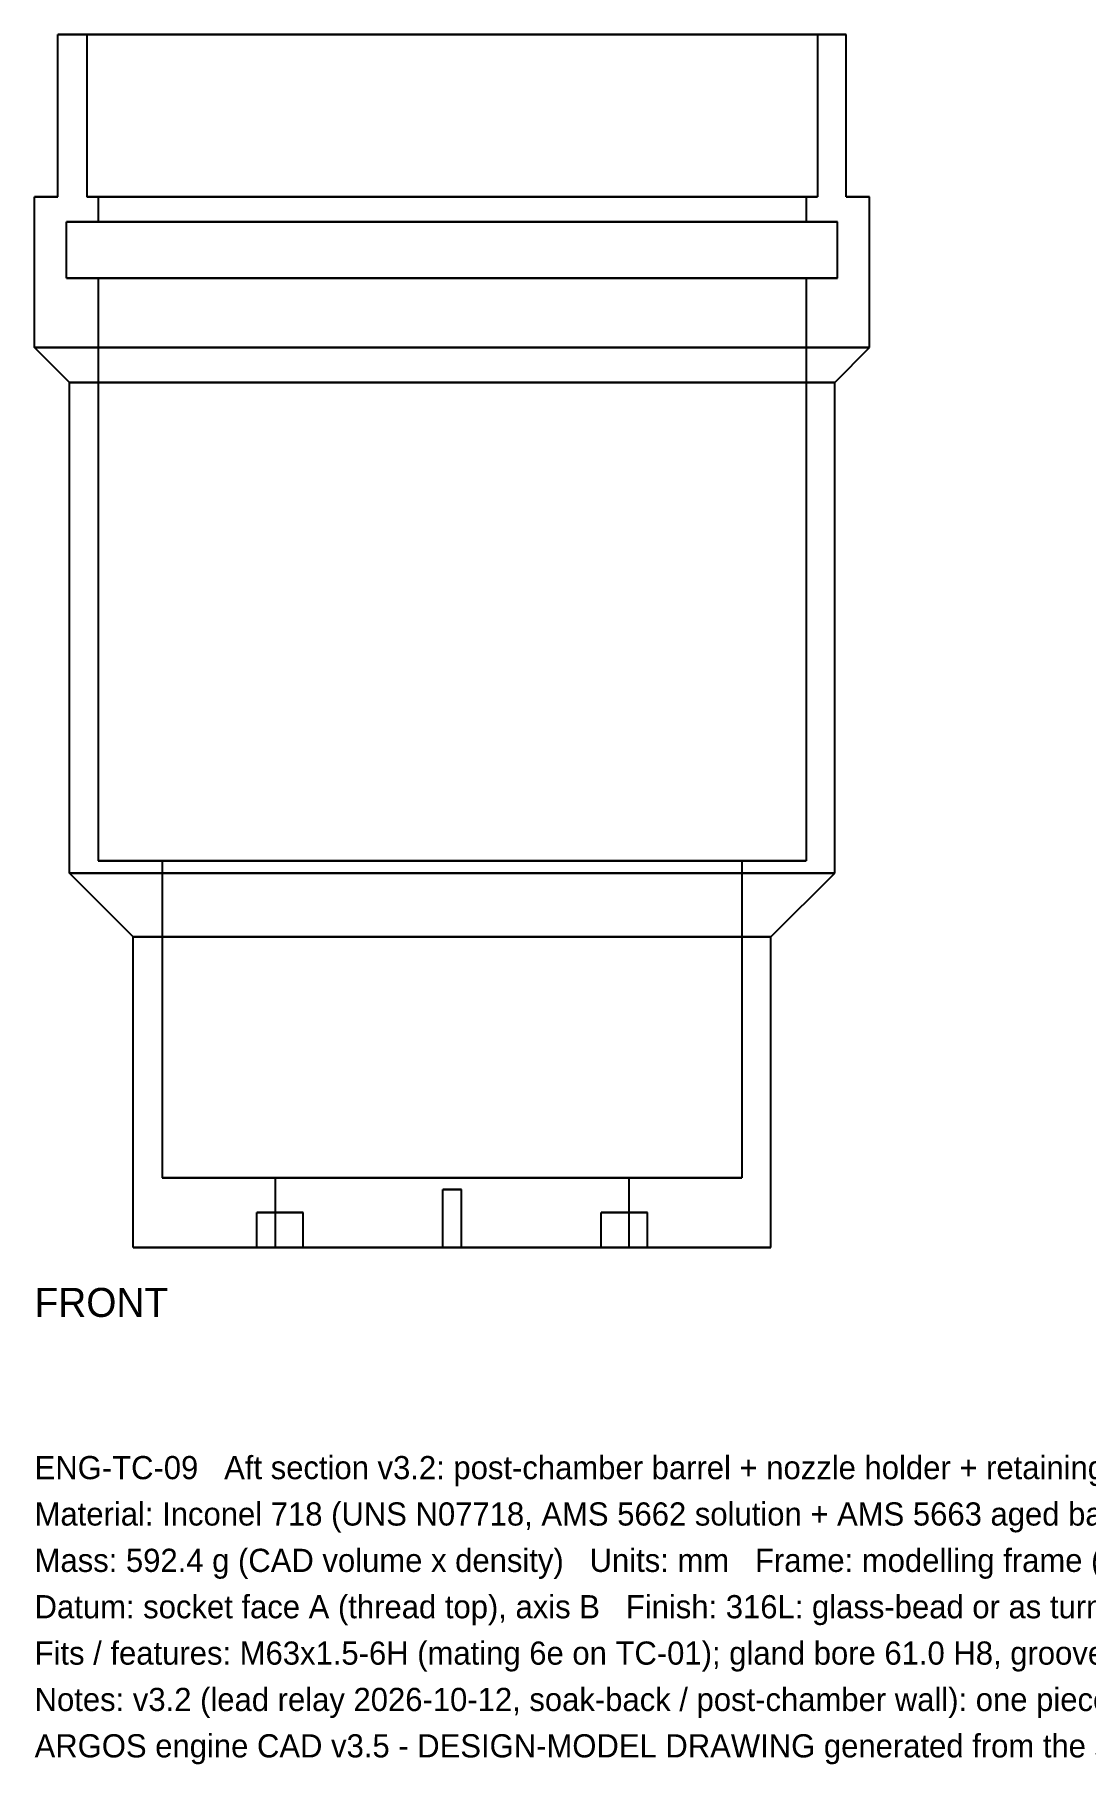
# Model space of a CAD drawing. Header units: millimetres. Extents: x 0 to 273, y -45 to 263.
# Drawn here: x 0 to 90.6, y -44.6 to 104.6 of the extents above; entities that cross this region are included whole.
import ezdxf

# ---------------------------------------------------------------- set-up
doc = ezdxf.new("R2010")
doc.units = ezdxf.units.MM
doc.layers.add('FRONT_HIDDEN', color=8, linetype='CONTINUOUS')
doc.layers.add('FRONT_VISIBLE', color=7, linetype='Continuous')

msp = doc.modelspace()

# ---------------------------------------------------------------- linework, layer by layer
at = {"layer": 'FRONT_HIDDEN'}
for points in [[(70, 104.62), (67.04, 104.62), (64.09, 104.62), (61.13, 104.62), (58.17, 104.62), (55.22, 104.62), (52.26, 104.62), (49.3, 104.62), (46.35, 104.62), (43.39, 104.62), (40.43, 104.62), (37.48, 104.62), (34.52, 104.62), (31.57, 104.62), (28.61, 104.62), (25.65, 104.62), (22.7, 104.62), (19.74, 104.62), (16.78, 104.62), (13.83, 104.62), (10.87, 104.62), (7.91, 104.62), (4.96, 104.62), (2, 104.62)], [(2, 90.62), (2, 104.62)], [(67.51, 104.62), (64.77, 104.62), (62.03, 104.62), (59.29, 104.62), (56.55, 104.62), (53.81, 104.62), (51.07, 104.62), (48.33, 104.62), (45.59, 104.62), (42.85, 104.62), (40.11, 104.62), (37.37, 104.62), (34.63, 104.62), (31.89, 104.62), (29.15, 104.62), (26.41, 104.62), (23.67, 104.62), (20.93, 104.62), (18.19, 104.62), (15.45, 104.62), (12.71, 104.62), (9.97, 104.62), (7.23, 104.62), (4.49, 104.62)], [(4.49, 104.62), (7.23, 104.62), (9.97, 104.62), (12.71, 104.62), (15.45, 104.62), (18.19, 104.62), (20.93, 104.62), (23.67, 104.62), (26.41, 104.62), (29.15, 104.62), (31.89, 104.62), (34.63, 104.62), (37.37, 104.62), (40.11, 104.62), (42.85, 104.62), (45.59, 104.62), (48.33, 104.62), (51.07, 104.62), (53.81, 104.62), (56.55, 104.62), (59.29, 104.62), (62.03, 104.62), (64.77, 104.62), (67.51, 104.62)], [(4.49, 104.62), (4.49, 90.62)], [(67.51, 104.62), (67.51, 90.62)], [(70, 90.62), (70, 104.62)], [(2, 90.62), (1.91, 90.62), (1.83, 90.62), (1.74, 90.62), (1.65, 90.62), (1.57, 90.62), (1.48, 90.62), (1.39, 90.62), (1.3, 90.62), (1.22, 90.62), (1.13, 90.62), (1.04, 90.62), (0.96, 90.62), (0.87, 90.62), (0.78, 90.62), (0.7, 90.62), (0.61, 90.62), (0.52, 90.62), (0.43, 90.62), (0.35, 90.62), (0.26, 90.62), (0.17, 90.62), (0.09, 90.62), (0, 90.62)], [(67.51, 90.62), (64.77, 90.62), (62.03, 90.62), (59.29, 90.62), (56.55, 90.62), (53.81, 90.62), (51.07, 90.62), (48.33, 90.62), (45.59, 90.62), (42.85, 90.62), (40.11, 90.62), (37.37, 90.62), (34.63, 90.62), (31.89, 90.62), (29.15, 90.62), (26.41, 90.62), (23.67, 90.62), (20.93, 90.62), (18.19, 90.62), (15.45, 90.62), (12.71, 90.62), (9.97, 90.62), (7.23, 90.62), (4.49, 90.62)], [(4.49, 90.62), (7.23, 90.62), (9.97, 90.62), (12.71, 90.62), (15.45, 90.62), (18.19, 90.62), (20.93, 90.62), (23.67, 90.62), (26.41, 90.62), (29.15, 90.62), (31.89, 90.62), (34.63, 90.62), (37.37, 90.62), (40.11, 90.62), (42.85, 90.62), (45.59, 90.62), (48.33, 90.62), (51.07, 90.62), (53.81, 90.62), (56.55, 90.62), (59.29, 90.62), (62.03, 90.62), (64.77, 90.62), (67.51, 90.62)], [(66.53, 90.62), (63.88, 90.62), (61.22, 90.62), (58.57, 90.62), (55.91, 90.62), (53.26, 90.62), (50.6, 90.62), (47.95, 90.62), (45.29, 90.62), (42.64, 90.62), (39.98, 90.62), (37.33, 90.62), (34.67, 90.62), (32.02, 90.62), (29.36, 90.62), (26.71, 90.62), (24.05, 90.62), (21.4, 90.62), (18.74, 90.62), (16.09, 90.62), (13.43, 90.62), (10.78, 90.62), (8.12, 90.62), (5.47, 90.62)], [(5.47, 90.62), (8.12, 90.62), (10.78, 90.62), (13.43, 90.62), (16.09, 90.62), (18.74, 90.62), (21.4, 90.62), (24.05, 90.62), (26.71, 90.62), (29.36, 90.62), (32.02, 90.62), (34.67, 90.62), (37.33, 90.62), (39.98, 90.62), (42.64, 90.62), (45.29, 90.62), (47.95, 90.62), (50.6, 90.62), (53.26, 90.62), (55.91, 90.62), (58.57, 90.62), (61.22, 90.62), (63.88, 90.62), (66.53, 90.62)], [(5.47, 90.62), (5.47, 88.47)], [(66.53, 90.62), (66.53, 88.47)], [(72, 90.62), (71.91, 90.62), (71.83, 90.62), (71.74, 90.62), (71.65, 90.62), (71.57, 90.62), (71.48, 90.62), (71.39, 90.62), (71.3, 90.62), (71.22, 90.62), (71.13, 90.62), (71.04, 90.62), (70.96, 90.62), (70.87, 90.62), (70.78, 90.62), (70.7, 90.62), (70.61, 90.62), (70.52, 90.62), (70.43, 90.62), (70.35, 90.62), (70.26, 90.62), (70.17, 90.62), (70.09, 90.62), (70, 90.62)], [(69.25, 88.47), (66.36, 88.47), (63.47, 88.47), (60.58, 88.47), (57.68, 88.47), (54.79, 88.47), (51.9, 88.47), (49.01, 88.47), (46.12, 88.47), (43.23, 88.47), (40.34, 88.47), (37.45, 88.47), (34.55, 88.47), (31.66, 88.47), (28.77, 88.47), (25.88, 88.47), (22.99, 88.47), (20.1, 88.47), (17.21, 88.47), (14.32, 88.47), (11.42, 88.47), (8.53, 88.47), (5.64, 88.47), (2.75, 88.47)], [(2.75, 88.47), (5.64, 88.47), (8.53, 88.47), (11.42, 88.47), (14.32, 88.47), (17.21, 88.47), (20.1, 88.47), (22.99, 88.47), (25.88, 88.47), (28.77, 88.47), (31.66, 88.47), (34.55, 88.47), (37.45, 88.47), (40.34, 88.47), (43.23, 88.47), (46.12, 88.47), (49.01, 88.47), (51.9, 88.47), (54.79, 88.47), (57.68, 88.47), (60.58, 88.47), (63.47, 88.47), (66.36, 88.47), (69.25, 88.47)], [(2.75, 83.62), (2.75, 88.47)], [(66.53, 88.47), (63.88, 88.47), (61.22, 88.47), (58.57, 88.47), (55.91, 88.47), (53.26, 88.47), (50.6, 88.47), (47.95, 88.47), (45.29, 88.47), (42.64, 88.47), (39.98, 88.47), (37.33, 88.47), (34.67, 88.47), (32.02, 88.47), (29.36, 88.47), (26.71, 88.47), (24.05, 88.47), (21.4, 88.47), (18.74, 88.47), (16.09, 88.47), (13.43, 88.47), (10.78, 88.47), (8.12, 88.47), (5.47, 88.47)], [(5.47, 88.47), (8.12, 88.47), (10.78, 88.47), (13.43, 88.47), (16.09, 88.47), (18.74, 88.47), (21.4, 88.47), (24.05, 88.47), (26.71, 88.47), (29.36, 88.47), (32.02, 88.47), (34.67, 88.47), (37.33, 88.47), (39.98, 88.47), (42.64, 88.47), (45.29, 88.47), (47.95, 88.47), (50.6, 88.47), (53.26, 88.47), (55.91, 88.47), (58.57, 88.47), (61.22, 88.47), (63.88, 88.47), (66.53, 88.47)], [(69.25, 83.62), (69.25, 88.47)], [(69.25, 83.62), (66.36, 83.62), (63.47, 83.62), (60.58, 83.62), (57.68, 83.62), (54.79, 83.62), (51.9, 83.62), (49.01, 83.62), (46.12, 83.62), (43.23, 83.62), (40.34, 83.62), (37.45, 83.62), (34.55, 83.62), (31.66, 83.62), (28.77, 83.62), (25.88, 83.62), (22.99, 83.62), (20.1, 83.62), (17.21, 83.62), (14.32, 83.62), (11.42, 83.62), (8.53, 83.62), (5.64, 83.62), (2.75, 83.62)], [(2.75, 83.62), (5.64, 83.62), (8.53, 83.62), (11.42, 83.62), (14.32, 83.62), (17.21, 83.62), (20.1, 83.62), (22.99, 83.62), (25.88, 83.62), (28.77, 83.62), (31.66, 83.62), (34.55, 83.62), (37.45, 83.62), (40.34, 83.62), (43.23, 83.62), (46.12, 83.62), (49.01, 83.62), (51.9, 83.62), (54.79, 83.62), (57.68, 83.62), (60.58, 83.62), (63.47, 83.62), (66.36, 83.62), (69.25, 83.62)], [(66.53, 83.62), (63.88, 83.62), (61.22, 83.62), (58.57, 83.62), (55.91, 83.62), (53.26, 83.62), (50.6, 83.62), (47.95, 83.62), (45.29, 83.62), (42.64, 83.62), (39.98, 83.62), (37.33, 83.62), (34.67, 83.62), (32.02, 83.62), (29.36, 83.62), (26.71, 83.62), (24.05, 83.62), (21.4, 83.62), (18.74, 83.62), (16.09, 83.62), (13.43, 83.62), (10.78, 83.62), (8.12, 83.62), (5.47, 83.62)], [(5.47, 83.62), (8.12, 83.62), (10.78, 83.62), (13.43, 83.62), (16.09, 83.62), (18.74, 83.62), (21.4, 83.62), (24.05, 83.62), (26.71, 83.62), (29.36, 83.62), (32.02, 83.62), (34.67, 83.62), (37.33, 83.62), (39.98, 83.62), (42.64, 83.62), (45.29, 83.62), (47.95, 83.62), (50.6, 83.62), (53.26, 83.62), (55.91, 83.62), (58.57, 83.62), (61.22, 83.62), (63.88, 83.62), (66.53, 83.62)], [(5.47, 83.62), (5.47, 33.35)], [(66.53, 83.62), (66.53, 33.35)], [(72, 77.62), (68.87, 77.62), (65.74, 77.62), (62.61, 77.62), (59.48, 77.62), (56.35, 77.62), (53.22, 77.62), (50.09, 77.62), (46.96, 77.62), (43.83, 77.62), (40.7, 77.62), (37.57, 77.62), (34.43, 77.62), (31.3, 77.62), (28.17, 77.62), (25.04, 77.62), (21.91, 77.62), (18.78, 77.62), (15.65, 77.62), (12.52, 77.62), (9.39, 77.62), (6.26, 77.62), (3.13, 77.62), (0, 77.62)], [(69, 74.62), (66.13, 74.62), (63.26, 74.62), (60.39, 74.62), (57.52, 74.62), (54.65, 74.62), (51.78, 74.62), (48.91, 74.62), (46.04, 74.62), (43.17, 74.62), (40.3, 74.62), (37.43, 74.62), (34.57, 74.62), (31.7, 74.62), (28.83, 74.62), (25.96, 74.62), (23.09, 74.62), (20.22, 74.62), (17.35, 74.62), (14.48, 74.62), (11.61, 74.62), (8.74, 74.62), (5.87, 74.62), (3, 74.62)], [(66.53, 33.35), (63.88, 33.35), (61.22, 33.35), (58.57, 33.35), (55.91, 33.35), (53.26, 33.35), (50.6, 33.35), (47.95, 33.35), (45.29, 33.35), (42.64, 33.35), (39.98, 33.35), (37.33, 33.35), (34.67, 33.35), (32.02, 33.35), (29.36, 33.35), (26.71, 33.35), (24.05, 33.35), (21.4, 33.35), (18.74, 33.35), (16.09, 33.35), (13.43, 33.35), (10.78, 33.35), (8.12, 33.35), (5.47, 33.35)], [(5.47, 33.35), (8.12, 33.35), (10.78, 33.35), (13.43, 33.35), (16.09, 33.35), (18.74, 33.35), (21.4, 33.35), (24.05, 33.35), (26.71, 33.35), (29.36, 33.35), (32.02, 33.35), (34.67, 33.35), (37.33, 33.35), (39.98, 33.35), (42.64, 33.35), (45.29, 33.35), (47.95, 33.35), (50.6, 33.35), (53.26, 33.35), (55.91, 33.35), (58.57, 33.35), (61.22, 33.35), (63.88, 33.35), (66.53, 33.35)], [(61, 33.35), (58.83, 33.35), (56.65, 33.35), (54.48, 33.35), (52.3, 33.35), (50.13, 33.35), (47.96, 33.35), (45.78, 33.35), (43.61, 33.35), (41.43, 33.35), (39.26, 33.35), (37.09, 33.35), (34.91, 33.35), (32.74, 33.35), (30.57, 33.35), (28.39, 33.35), (26.22, 33.35), (24.04, 33.35), (21.87, 33.35), (19.7, 33.35), (17.52, 33.35), (15.35, 33.35), (13.17, 33.35), (11, 33.35)], [(11, 33.35), (13.17, 33.35), (15.35, 33.35), (17.52, 33.35), (19.7, 33.35), (21.87, 33.35), (24.04, 33.35), (26.22, 33.35), (28.39, 33.35), (30.57, 33.35), (32.74, 33.35), (34.91, 33.35), (37.09, 33.35), (39.26, 33.35), (41.43, 33.35), (43.61, 33.35), (45.78, 33.35), (47.96, 33.35), (50.13, 33.35), (52.3, 33.35), (54.48, 33.35), (56.65, 33.35), (58.83, 33.35), (61, 33.35)], [(11, 33.35), (11, 6)], [(61, 33.35), (61, 6)], [(69, 32.29), (66.13, 32.29), (63.26, 32.29), (60.39, 32.29), (57.52, 32.29), (54.65, 32.29), (51.78, 32.29), (48.91, 32.29), (46.04, 32.29), (43.17, 32.29), (40.3, 32.29), (37.43, 32.29), (34.57, 32.29), (31.7, 32.29), (28.83, 32.29), (25.96, 32.29), (23.09, 32.29), (20.22, 32.29), (17.35, 32.29), (14.48, 32.29), (11.61, 32.29), (8.74, 32.29), (5.87, 32.29), (3, 32.29)], [(63.5, 26.79), (61.11, 26.79), (58.72, 26.79), (56.33, 26.79), (53.93, 26.79), (51.54, 26.79), (49.15, 26.79), (46.76, 26.79), (44.37, 26.79), (41.98, 26.79), (39.59, 26.79), (37.2, 26.79), (34.8, 26.79), (32.41, 26.79), (30.02, 26.79), (27.63, 26.79), (25.24, 26.79), (22.85, 26.79), (20.46, 26.79), (18.07, 26.79), (15.67, 26.79), (13.28, 26.79), (10.89, 26.79), (8.5, 26.79)], [(61, 6), (58.83, 6), (56.65, 6), (54.48, 6), (52.3, 6), (50.13, 6), (47.96, 6), (45.78, 6), (43.61, 6), (41.43, 6), (39.26, 6), (37.09, 6), (34.91, 6), (32.74, 6), (30.57, 6), (28.39, 6), (26.22, 6), (24.04, 6), (21.87, 6), (19.7, 6), (17.52, 6), (15.35, 6), (13.17, 6), (11, 6)], [(11, 6), (13.17, 6), (15.35, 6), (17.52, 6), (19.7, 6), (21.87, 6), (24.04, 6), (26.22, 6), (28.39, 6), (30.57, 6), (32.74, 6), (34.91, 6), (37.09, 6), (39.26, 6), (41.43, 6), (43.61, 6), (45.78, 6), (47.96, 6), (50.13, 6), (52.3, 6), (54.48, 6), (56.65, 6), (58.83, 6), (61, 6)], [(51.25, 6), (49.92, 6), (48.6, 6), (47.27, 6), (45.95, 6), (44.62, 6), (43.29, 6), (41.97, 6), (40.64, 6), (39.32, 6), (37.99, 6), (36.66, 6), (35.34, 6), (34.01, 6), (32.68, 6), (31.36, 6), (30.03, 6), (28.71, 6), (27.38, 6), (26.05, 6), (24.73, 6), (23.4, 6), (22.08, 6), (20.75, 6)], [(20.75, 6), (22.08, 6), (23.4, 6), (24.73, 6), (26.05, 6), (27.38, 6), (28.71, 6), (30.03, 6), (31.36, 6), (32.68, 6), (34.01, 6), (35.34, 6), (36.66, 6), (37.99, 6), (39.32, 6), (40.64, 6), (41.97, 6), (43.29, 6), (44.62, 6), (45.95, 6), (47.27, 6), (48.6, 6), (49.92, 6), (51.25, 6)], [(20.75, 6), (20.75, 0)], [(51.25, 6), (51.25, 0)], [(36.8, 5), (36.73, 5), (36.66, 5), (36.59, 5), (36.52, 5), (36.45, 5), (36.38, 5), (36.31, 5), (36.24, 5), (36.17, 5), (36.1, 5), (36.03, 5), (35.97, 5), (35.9, 5), (35.83, 5), (35.76, 5), (35.69, 5), (35.62, 5), (35.55, 5), (35.48, 5), (35.41, 5), (35.34, 5), (35.27, 5), (35.2, 5)], [(35.2, 5), (35.27, 5), (35.34, 5), (35.41, 5), (35.48, 5), (35.55, 5), (35.62, 5), (35.69, 5), (35.76, 5), (35.83, 5), (35.9, 5), (35.97, 5), (36.03, 5), (36.1, 5), (36.17, 5), (36.24, 5), (36.31, 5), (36.38, 5), (36.45, 5), (36.52, 5), (36.59, 5), (36.66, 5), (36.73, 5), (36.8, 5)], [(36.8, 5), (36.73, 5), (36.66, 5), (36.59, 5), (36.52, 5), (36.45, 5), (36.38, 5), (36.31, 5), (36.24, 5), (36.17, 5), (36.1, 5), (36.03, 5), (35.97, 5), (35.9, 5), (35.83, 5), (35.76, 5), (35.69, 5), (35.62, 5), (35.55, 5), (35.48, 5), (35.41, 5), (35.34, 5), (35.27, 5), (35.2, 5)], [(35.2, 5), (35.27, 5), (35.34, 5), (35.41, 5), (35.48, 5), (35.55, 5), (35.62, 5), (35.69, 5), (35.76, 5), (35.83, 5), (35.9, 5), (35.97, 5), (36.03, 5), (36.1, 5), (36.17, 5), (36.24, 5), (36.31, 5), (36.38, 5), (36.45, 5), (36.52, 5), (36.59, 5), (36.66, 5), (36.73, 5), (36.8, 5)], [(35.2, 0), (35.2, 5)], [(35.2, 0), (35.2, 5)], [(36.8, 0), (36.8, 5)], [(36.8, 0), (36.8, 5)], [(23.15, 3), (22.98, 3), (22.8, 3), (22.63, 3), (22.46, 3), (22.28, 3), (22.11, 3), (21.93, 3), (21.76, 3), (21.59, 3), (21.41, 3), (21.24, 3), (21.06, 3), (20.89, 3), (20.72, 3), (20.54, 3), (20.37, 3), (20.19, 3), (20.02, 3), (19.85, 3), (19.67, 3), (19.5, 3), (19.32, 3), (19.15, 3)], [(19.15, 3), (19.32, 3), (19.5, 3), (19.67, 3), (19.85, 3), (20.02, 3), (20.19, 3), (20.37, 3), (20.54, 3), (20.72, 3), (20.89, 3), (21.06, 3), (21.24, 3), (21.41, 3), (21.59, 3), (21.76, 3), (21.93, 3), (22.11, 3), (22.28, 3), (22.46, 3), (22.63, 3), (22.8, 3), (22.98, 3), (23.15, 3)], [(23.15, 3), (22.98, 3), (22.8, 3), (22.63, 3), (22.46, 3), (22.28, 3), (22.11, 3), (21.93, 3), (21.76, 3), (21.59, 3), (21.41, 3), (21.24, 3), (21.06, 3), (20.89, 3), (20.72, 3), (20.54, 3), (20.37, 3), (20.19, 3), (20.02, 3), (19.85, 3), (19.67, 3), (19.5, 3), (19.32, 3), (19.15, 3)], [(19.15, 3), (19.32, 3), (19.5, 3), (19.67, 3), (19.85, 3), (20.02, 3), (20.19, 3), (20.37, 3), (20.54, 3), (20.72, 3), (20.89, 3), (21.06, 3), (21.24, 3), (21.41, 3), (21.59, 3), (21.76, 3), (21.93, 3), (22.11, 3), (22.28, 3), (22.46, 3), (22.63, 3), (22.8, 3), (22.98, 3), (23.15, 3)], [(19.15, 0), (19.15, 3)], [(19.15, 0), (19.15, 3)], [(23.15, 0), (23.15, 3)], [(23.15, 0), (23.15, 3)], [(52.85, 3), (52.68, 3), (52.5, 3), (52.33, 3), (52.15, 3), (51.98, 3), (51.81, 3), (51.63, 3), (51.46, 3), (51.28, 3), (51.11, 3), (50.94, 3), (50.76, 3), (50.59, 3), (50.41, 3), (50.24, 3), (50.07, 3), (49.89, 3), (49.72, 3), (49.54, 3), (49.37, 3), (49.2, 3), (49.02, 3), (48.85, 3)], [(48.85, 3), (49.02, 3), (49.2, 3), (49.37, 3), (49.54, 3), (49.72, 3), (49.89, 3), (50.07, 3), (50.24, 3), (50.41, 3), (50.59, 3), (50.76, 3), (50.94, 3), (51.11, 3), (51.28, 3), (51.46, 3), (51.63, 3), (51.81, 3), (51.98, 3), (52.15, 3), (52.33, 3), (52.5, 3), (52.68, 3), (52.85, 3)], [(52.85, 3), (52.68, 3), (52.5, 3), (52.33, 3), (52.15, 3), (51.98, 3), (51.81, 3), (51.63, 3), (51.46, 3), (51.28, 3), (51.11, 3), (50.94, 3), (50.76, 3), (50.59, 3), (50.41, 3), (50.24, 3), (50.07, 3), (49.89, 3), (49.72, 3), (49.54, 3), (49.37, 3), (49.2, 3), (49.02, 3), (48.85, 3)], [(48.85, 3), (49.02, 3), (49.2, 3), (49.37, 3), (49.54, 3), (49.72, 3), (49.89, 3), (50.07, 3), (50.24, 3), (50.41, 3), (50.59, 3), (50.76, 3), (50.94, 3), (51.11, 3), (51.28, 3), (51.46, 3), (51.63, 3), (51.81, 3), (51.98, 3), (52.15, 3), (52.33, 3), (52.5, 3), (52.68, 3), (52.85, 3)], [(48.85, 0), (48.85, 3)], [(48.85, 0), (48.85, 3)], [(52.85, 0), (52.85, 3)], [(52.85, 0), (52.85, 3)], [(63.5, 0), (61.11, 0), (58.72, 0), (56.33, 0), (53.93, 0), (51.54, 0), (49.15, 0), (46.76, 0), (44.37, 0), (41.98, 0), (39.59, 0), (37.2, 0), (34.8, 0), (32.41, 0), (30.02, 0), (27.63, 0), (25.24, 0), (22.85, 0), (20.46, 0), (18.07, 0), (15.67, 0), (13.28, 0), (10.89, 0), (8.5, 0)], [(23.15, 0), (22.98, 0), (22.8, 0), (22.63, 0), (22.46, 0), (22.28, 0), (22.11, 0), (21.93, 0), (21.76, 0), (21.59, 0), (21.41, 0), (21.24, 0), (21.06, 0), (20.89, 0), (20.72, 0), (20.54, 0), (20.37, 0), (20.19, 0), (20.02, 0), (19.85, 0), (19.67, 0), (19.5, 0), (19.32, 0), (19.15, 0)], [(19.15, 0), (19.32, 0), (19.5, 0), (19.67, 0), (19.85, 0), (20.02, 0), (20.19, 0), (20.37, 0), (20.54, 0), (20.72, 0), (20.89, 0), (21.06, 0), (21.24, 0), (21.41, 0), (21.59, 0), (21.76, 0), (21.93, 0), (22.11, 0), (22.28, 0), (22.46, 0), (22.63, 0), (22.8, 0), (22.98, 0), (23.15, 0)], [(23.15, 0), (22.98, 0), (22.8, 0), (22.63, 0), (22.46, 0), (22.28, 0), (22.11, 0), (21.93, 0), (21.76, 0), (21.59, 0), (21.41, 0), (21.24, 0), (21.06, 0), (20.89, 0), (20.72, 0), (20.54, 0), (20.37, 0), (20.19, 0), (20.02, 0), (19.85, 0), (19.67, 0), (19.5, 0), (19.32, 0), (19.15, 0)], [(19.15, 0), (19.32, 0), (19.5, 0), (19.67, 0), (19.85, 0), (20.02, 0), (20.19, 0), (20.37, 0), (20.54, 0), (20.72, 0), (20.89, 0), (21.06, 0), (21.24, 0), (21.41, 0), (21.59, 0), (21.76, 0), (21.93, 0), (22.11, 0), (22.28, 0), (22.46, 0), (22.63, 0), (22.8, 0), (22.98, 0), (23.15, 0)], [(51.25, 0), (49.92, 0), (48.6, 0), (47.27, 0), (45.95, 0), (44.62, 0), (43.29, 0), (41.97, 0), (40.64, 0), (39.32, 0), (37.99, 0), (36.66, 0), (35.34, 0), (34.01, 0), (32.68, 0), (31.36, 0), (30.03, 0), (28.71, 0), (27.38, 0), (26.05, 0), (24.73, 0), (23.4, 0), (22.08, 0), (20.75, 0)], [(20.75, 0), (22.08, 0), (23.4, 0), (24.73, 0), (26.05, 0), (27.38, 0), (28.71, 0), (30.03, 0), (31.36, 0), (32.68, 0), (34.01, 0), (35.34, 0), (36.66, 0), (37.99, 0), (39.32, 0), (40.64, 0), (41.97, 0), (43.29, 0), (44.62, 0), (45.95, 0), (47.27, 0), (48.6, 0), (49.92, 0), (51.25, 0)], [(36.8, 0), (36.73, 0), (36.66, 0), (36.59, 0), (36.52, 0), (36.45, 0), (36.38, 0), (36.31, 0), (36.24, 0), (36.17, 0), (36.1, 0), (36.03, 0), (35.97, 0), (35.9, 0), (35.83, 0), (35.76, 0), (35.69, 0), (35.62, 0), (35.55, 0), (35.48, 0), (35.41, 0), (35.34, 0), (35.27, 0), (35.2, 0)], [(35.2, 0), (35.27, 0), (35.34, 0), (35.41, 0), (35.48, 0), (35.55, 0), (35.62, 0), (35.69, 0), (35.76, 0), (35.83, 0), (35.9, 0), (35.97, 0), (36.03, 0), (36.1, 0), (36.17, 0), (36.24, 0), (36.31, 0), (36.38, 0), (36.45, 0), (36.52, 0), (36.59, 0), (36.66, 0), (36.73, 0), (36.8, 0)], [(36.8, 0), (36.73, 0), (36.66, 0), (36.59, 0), (36.52, 0), (36.45, 0), (36.38, 0), (36.31, 0), (36.24, 0), (36.17, 0), (36.1, 0), (36.03, 0), (35.97, 0), (35.9, 0), (35.83, 0), (35.76, 0), (35.69, 0), (35.62, 0), (35.55, 0), (35.48, 0), (35.41, 0), (35.34, 0), (35.27, 0), (35.2, 0)], [(35.2, 0), (35.27, 0), (35.34, 0), (35.41, 0), (35.48, 0), (35.55, 0), (35.62, 0), (35.69, 0), (35.76, 0), (35.83, 0), (35.9, 0), (35.97, 0), (36.03, 0), (36.1, 0), (36.17, 0), (36.24, 0), (36.31, 0), (36.38, 0), (36.45, 0), (36.52, 0), (36.59, 0), (36.66, 0), (36.73, 0), (36.8, 0)], [(52.85, 0), (52.68, 0), (52.5, 0), (52.33, 0), (52.15, 0), (51.98, 0), (51.81, 0), (51.63, 0), (51.46, 0), (51.28, 0), (51.11, 0), (50.94, 0), (50.76, 0), (50.59, 0), (50.41, 0), (50.24, 0), (50.07, 0), (49.89, 0), (49.72, 0), (49.54, 0), (49.37, 0), (49.2, 0), (49.02, 0), (48.85, 0)], [(48.85, 0), (49.02, 0), (49.2, 0), (49.37, 0), (49.54, 0), (49.72, 0), (49.89, 0), (50.07, 0), (50.24, 0), (50.41, 0), (50.59, 0), (50.76, 0), (50.94, 0), (51.11, 0), (51.28, 0), (51.46, 0), (51.63, 0), (51.81, 0), (51.98, 0), (52.15, 0), (52.33, 0), (52.5, 0), (52.68, 0), (52.85, 0)], [(52.85, 0), (52.68, 0), (52.5, 0), (52.33, 0), (52.15, 0), (51.98, 0), (51.81, 0), (51.63, 0), (51.46, 0), (51.28, 0), (51.11, 0), (50.94, 0), (50.76, 0), (50.59, 0), (50.41, 0), (50.24, 0), (50.07, 0), (49.89, 0), (49.72, 0), (49.54, 0), (49.37, 0), (49.2, 0), (49.02, 0), (48.85, 0)], [(48.85, 0), (49.02, 0), (49.2, 0), (49.37, 0), (49.54, 0), (49.72, 0), (49.89, 0), (50.07, 0), (50.24, 0), (50.41, 0), (50.59, 0), (50.76, 0), (50.94, 0), (51.11, 0), (51.28, 0), (51.46, 0), (51.63, 0), (51.81, 0), (51.98, 0), (52.15, 0), (52.33, 0), (52.5, 0), (52.68, 0), (52.85, 0)]]:
    msp.add_lwpolyline(points, dxfattribs=at)
at = {"layer": 'FRONT_VISIBLE'}
for points in [[(2, 90.62), (2, 104.62)], [(2, 104.62), (4.96, 104.62), (7.91, 104.62), (10.87, 104.62), (13.83, 104.62), (16.78, 104.62), (19.74, 104.62), (22.7, 104.62), (25.65, 104.62), (28.61, 104.62), (31.57, 104.62), (34.52, 104.62), (37.48, 104.62), (40.43, 104.62), (43.39, 104.62), (46.35, 104.62), (49.3, 104.62), (52.26, 104.62), (55.22, 104.62), (58.17, 104.62), (61.13, 104.62), (64.09, 104.62), (67.04, 104.62), (70, 104.62)], [(70, 90.62), (70, 104.62)], [(0, 90.62), (0.09, 90.62), (0.17, 90.62), (0.26, 90.62), (0.35, 90.62), (0.43, 90.62), (0.52, 90.62), (0.61, 90.62), (0.7, 90.62), (0.78, 90.62), (0.87, 90.62), (0.96, 90.62), (1.04, 90.62), (1.13, 90.62), (1.22, 90.62), (1.3, 90.62), (1.39, 90.62), (1.48, 90.62), (1.57, 90.62), (1.65, 90.62), (1.74, 90.62), (1.83, 90.62), (1.91, 90.62), (2, 90.62)], [(0, 77.62), (0, 90.62)], [(70, 90.62), (70.09, 90.62), (70.17, 90.62), (70.26, 90.62), (70.35, 90.62), (70.43, 90.62), (70.52, 90.62), (70.61, 90.62), (70.7, 90.62), (70.78, 90.62), (70.87, 90.62), (70.96, 90.62), (71.04, 90.62), (71.13, 90.62), (71.22, 90.62), (71.3, 90.62), (71.39, 90.62), (71.48, 90.62), (71.57, 90.62), (71.65, 90.62), (71.74, 90.62), (71.83, 90.62), (71.91, 90.62), (72, 90.62)], [(72, 77.62), (72, 90.62)], [(0, 77.62), (3.13, 77.62), (6.26, 77.62), (9.39, 77.62), (12.52, 77.62), (15.65, 77.62), (18.78, 77.62), (21.91, 77.62), (25.04, 77.62), (28.17, 77.62), (31.3, 77.62), (34.43, 77.62), (37.57, 77.62), (40.7, 77.62), (43.83, 77.62), (46.96, 77.62), (50.09, 77.62), (53.22, 77.62), (56.35, 77.62), (59.48, 77.62), (62.61, 77.62), (65.74, 77.62), (68.87, 77.62), (72, 77.62)], [(3, 74.62), (0, 77.62)], [(69, 74.62), (72, 77.62)], [(3, 74.62), (5.87, 74.62), (8.74, 74.62), (11.61, 74.62), (14.48, 74.62), (17.35, 74.62), (20.22, 74.62), (23.09, 74.62), (25.96, 74.62), (28.83, 74.62), (31.7, 74.62), (34.57, 74.62), (37.43, 74.62), (40.3, 74.62), (43.17, 74.62), (46.04, 74.62), (48.91, 74.62), (51.78, 74.62), (54.65, 74.62), (57.52, 74.62), (60.39, 74.62), (63.26, 74.62), (66.13, 74.62), (69, 74.62)], [(3, 32.29), (3, 74.62)], [(69, 32.29), (69, 74.62)], [(3, 32.29), (5.87, 32.29), (8.74, 32.29), (11.61, 32.29), (14.48, 32.29), (17.35, 32.29), (20.22, 32.29), (23.09, 32.29), (25.96, 32.29), (28.83, 32.29), (31.7, 32.29), (34.57, 32.29), (37.43, 32.29), (40.3, 32.29), (43.17, 32.29), (46.04, 32.29), (48.91, 32.29), (51.78, 32.29), (54.65, 32.29), (57.52, 32.29), (60.39, 32.29), (63.26, 32.29), (66.13, 32.29), (69, 32.29)], [(8.5, 26.79), (3, 32.29)], [(63.5, 26.79), (69, 32.29)], [(8.5, 26.79), (10.89, 26.79), (13.28, 26.79), (15.67, 26.79), (18.07, 26.79), (20.46, 26.79), (22.85, 26.79), (25.24, 26.79), (27.63, 26.79), (30.02, 26.79), (32.41, 26.79), (34.8, 26.79), (37.2, 26.79), (39.59, 26.79), (41.98, 26.79), (44.37, 26.79), (46.76, 26.79), (49.15, 26.79), (51.54, 26.79), (53.93, 26.79), (56.33, 26.79), (58.72, 26.79), (61.11, 26.79), (63.5, 26.79)], [(8.5, 0), (8.5, 26.79)], [(63.5, 0), (63.5, 26.79)], [(8.5, 0), (10.89, 0), (13.28, 0), (15.67, 0), (18.07, 0), (20.46, 0), (22.85, 0), (25.24, 0), (27.63, 0), (30.02, 0), (32.41, 0), (34.8, 0), (37.2, 0), (39.59, 0), (41.98, 0), (44.37, 0), (46.76, 0), (49.15, 0), (51.54, 0), (53.93, 0), (56.33, 0), (58.72, 0), (61.11, 0), (63.5, 0)]]:
    msp.add_lwpolyline(points, dxfattribs=at)

# ---------------------------------------------------------------- texts
for s, p in [('ENG-TC-09   Aft section v3.2: post-chamber barrel + nozzle holder + retaining lip (IN718, M63x1.5 socket on the case)', (0, -20)), ('Material: Inconel 718 (UNS N07718, AMS 5662 solution + AMS 5663 aged bar): TC-03 seat-insert alternative   Process: CNC lathe (bore from the forward end) + flats', (0, -24)), ('Mass: 592.4 g (CAD volume x density)   Units: mm   Frame: modelling frame (+Z forward)   Bounding box: 72.00 x 72.00 x 104.62', (0, -28)), ('Datum: socket face A (thread top), axis B   Finish: 316L: glass-bead or as turned, passivate ASTM A967; Ti-6Al-4V: anti-gall coating on the thread   Heat treatment: 316L solution-annealed (EN 10088-3 1.4404 +AT)', (0, -32)), ('Fits / features: M63x1.5-6H (mating 6e on TC-01); gland bore 61.0 H8, groove 66.50 H9 x 4.85, Ra 0.8; post-chamber bore 61.06 H8; insert bore 50.0 H8 (+0.039/0); lip bore 30.5 H11 (+0.16/0); lip top face flat 0.02, pe', (0, -36)), ("Notes: v3.2 (lead relay 2026-10-12, soak-back / post-chamber wall): one piece from the thread top to the aft face, length 104.6 mm. M63x1.5-6H x 14 on the case's external thread (fit 6H/6e: the aluminium male grows ~0.05 mm mor", (0, -40)), ('ARGOS engine CAD v3.5 - DESIGN-MODEL DRAWING generated from the solid; dimensions from the model; general tolerances ISO 2768-m unless a fit is listed; NOT released for fabrication (Mechanical, 2026-10-13)', (0, -44))]:
    msp.add_text(s, height=2).set_placement(p)
msp.add_text('FRONT', height=2.5, dxfattribs=at).set_placement((0, -6))

doc.saveas('drawing.dxf')
